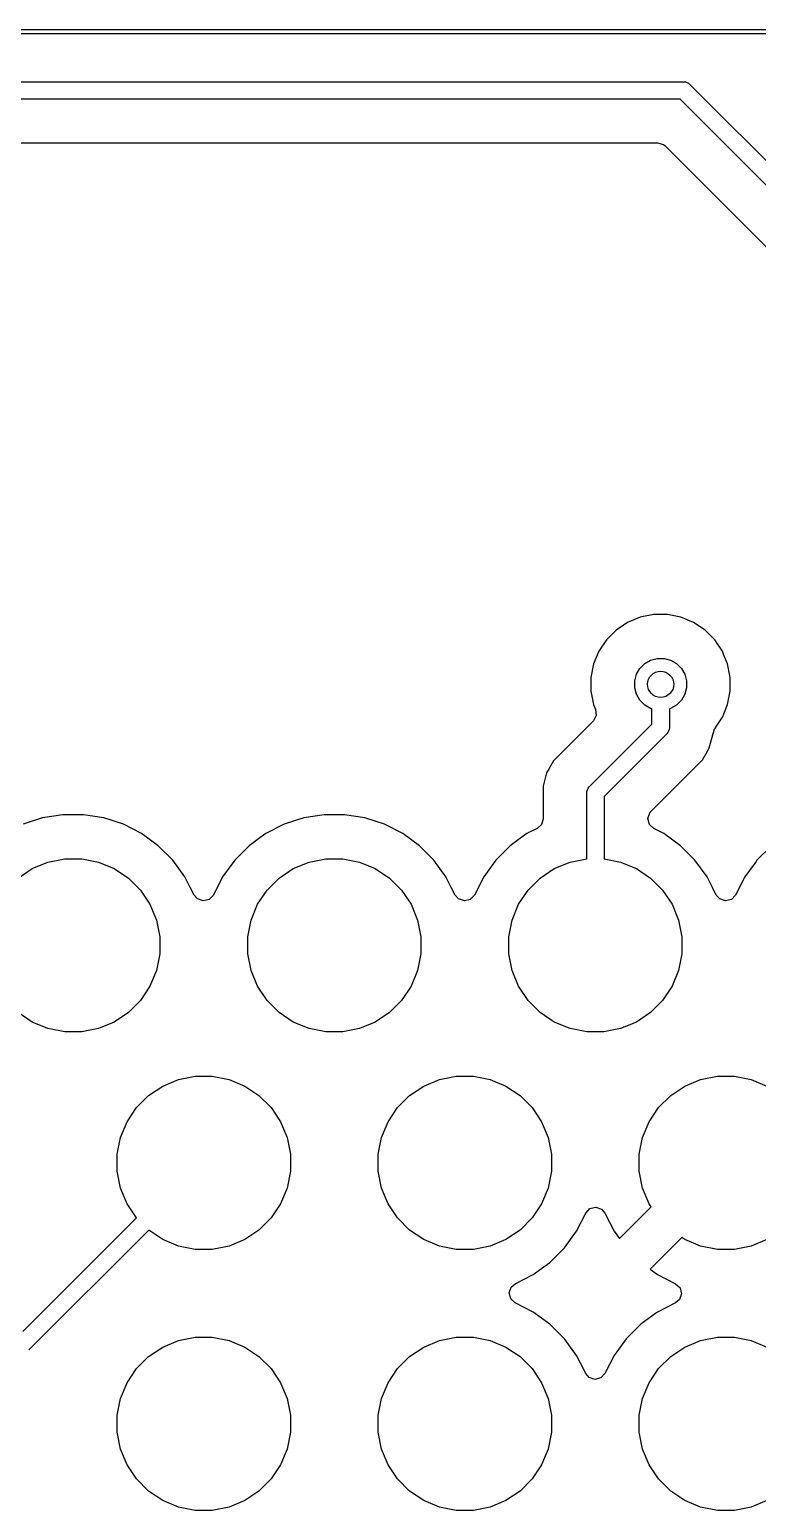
# Model space of a CAD drawing. Extents: x 2.56 to 8.39, y -5.65 to -1.26.
# Drawn here: x 7.096 to 7.426, y -1.929 to -1.259 of the extents above; entities that cross this region are included whole.
import ezdxf

# ---------------------------------------------------------------- set-up
doc = ezdxf.new("R2010")
doc.units = 0
doc.header["$MEASUREMENT"] = 0
doc.layers.add('BLACK', color=7, linetype='CONTINUOUS')

msp = doc.modelspace()

# ---------------------------------------------------------------- linework, layer by layer
at = {"layer": 'BLACK', "linetype": 'CONTINUOUS'}
for p, q in [((2.55906, -1.25886), (8.38583, -1.25886)), ((8.38484, -1.26083), (2.56004, -1.26083)), ((3.24115, -1.28247), (7.39231, -1.28247)), ((7.39231, -1.28247), (7.39308, -1.28255)), ((7.39308, -1.28255), (7.3945, -1.28313)), ((7.3945, -1.28313), (7.39509, -1.28362)), ((7.39509, -1.28362), (7.7607, -1.64923)), ((7.39068, -1.29034), (3.24278, -1.29034)), ((7.75398, -1.65364), (7.39068, -1.29034)), ((5.73601, -1.31005), (7.38049, -1.31005)), ((7.38049, -1.31005), (7.38313, -1.31082)), ((7.38313, -1.31082), (7.38395, -1.31148)), ((7.38395, -1.31148), (7.68387, -1.6114)), ((7.36696, -1.52719), (7.3618, -1.53064)), ((7.3727, -1.52481), (7.36696, -1.52719)), ((7.36696, -1.52719), (7.36696, -1.52719)), ((7.37879, -1.5236), (7.3727, -1.52481)), ((7.3727, -1.52481), (7.3727, -1.52481)), ((7.38499, -1.5236), (7.37879, -1.5236)), ((7.37879, -1.5236), (7.37879, -1.5236)), ((7.39108, -1.52481), (7.38499, -1.5236)), ((7.38499, -1.5236), (7.38499, -1.5236)), ((7.39682, -1.52719), (7.39108, -1.52481)), ((7.39108, -1.52481), (7.39108, -1.52481)), ((7.40198, -1.53064), (7.39682, -1.52719)), ((7.39682, -1.52719), (7.39682, -1.52719)), ((7.3618, -1.53064), (7.35741, -1.53503)), ((7.3618, -1.53064), (7.3618, -1.53064)), ((7.40637, -1.53503), (7.40198, -1.53064)), ((7.40198, -1.53064), (7.40198, -1.53064)), ((7.35396, -1.54019), (7.35159, -1.54593)), ((7.35741, -1.53503), (7.35396, -1.54019)), ((7.35396, -1.54019), (7.35396, -1.54019)), ((7.35741, -1.53503), (7.35741, -1.53503)), ((7.40982, -1.54019), (7.40637, -1.53503)), ((7.40637, -1.53503), (7.40637, -1.53503)), ((7.41055, -1.54194), (7.40982, -1.54019)), ((7.40982, -1.54019), (7.40982, -1.54019)), ((7.35159, -1.54593), (7.35037, -1.55201)), ((7.35159, -1.54593), (7.35159, -1.54593)), ((7.37252, -1.54793), (7.3747, -1.54575)), ((7.3747, -1.54575), (7.37737, -1.54421)), ((7.37737, -1.54421), (7.38035, -1.54341)), ((7.38035, -1.54341), (7.38343, -1.54341)), ((7.38343, -1.54341), (7.38641, -1.54421)), ((7.38641, -1.54421), (7.38908, -1.54575)), ((7.38908, -1.54575), (7.39126, -1.54793)), ((7.41219, -1.54593), (7.41055, -1.54194)), ((7.41325, -1.55124), (7.41219, -1.54593)), ((7.35037, -1.55201), (7.35037, -1.55822)), ((7.37018, -1.55358), (7.37098, -1.5506)), ((7.37018, -1.55666), (7.37018, -1.55358)), ((7.37098, -1.5506), (7.37252, -1.54793)), ((7.39126, -1.54793), (7.3928, -1.5506)), ((7.3928, -1.5506), (7.3936, -1.55358)), ((7.3936, -1.55358), (7.3936, -1.55666)), ((7.41341, -1.55201), (7.41325, -1.55124)), ((7.41341, -1.55822), (7.41341, -1.55201)), ((7.41341, -1.55201), (7.41341, -1.55201)), ((7.41341, -1.55201), (7.41341, -1.55201)), ((7.35037, -1.55822), (7.35159, -1.56431)), ((7.37098, -1.55964), (7.37018, -1.55666)), ((7.37252, -1.56231), (7.37098, -1.55964)), ((7.3928, -1.55964), (7.39126, -1.56231)), ((7.3936, -1.55666), (7.3928, -1.55964)), ((7.41219, -1.56431), (7.41341, -1.55822)), ((7.35159, -1.56431), (7.35159, -1.56431)), ((7.35159, -1.56431), (7.35249, -1.5665)), ((7.35249, -1.5665), (7.35279, -1.56924)), ((7.3747, -1.56449), (7.37252, -1.56231)), ((7.37737, -1.56603), (7.3747, -1.56449)), ((7.37795, -1.56619), (7.37737, -1.56603)), ((7.37795, -1.57317), (7.37795, -1.56619)), ((7.38641, -1.56603), (7.38583, -1.56619)), ((7.38583, -1.56619), (7.38583, -1.5748)), ((7.38908, -1.56449), (7.38641, -1.56603)), ((7.39126, -1.56231), (7.38908, -1.56449)), ((7.41047, -1.56847), (7.41219, -1.56431)), ((7.35143, -1.57182), (7.33785, -1.58541)), ((7.34958, -1.60155), (7.37795, -1.57317)), ((7.35156, -1.5717), (7.35143, -1.57182)), ((7.35279, -1.56924), (7.35156, -1.5717)), ((7.40635, -1.57523), (7.40709, -1.57414)), ((7.40709, -1.57414), (7.40982, -1.57005)), ((7.40982, -1.57005), (7.40999, -1.56963)), ((7.40999, -1.56963), (7.41047, -1.56847)), ((7.38467, -1.57759), (7.3563, -1.60596)), ((7.38516, -1.57699), (7.38467, -1.57759)), ((7.38534, -1.57657), (7.38516, -1.57699)), ((7.38575, -1.57557), (7.38534, -1.57657)), ((7.38583, -1.5748), (7.38575, -1.57557)), ((7.40392, -1.58393), (7.40553, -1.57792)), ((7.40553, -1.57792), (7.40557, -1.5776)), ((7.40553, -1.57792), (7.40553, -1.57792)), ((7.40557, -1.5776), (7.40563, -1.57761)), ((7.40563, -1.57761), (7.40631, -1.5753)), ((7.40631, -1.5753), (7.40635, -1.57523)), ((7.33785, -1.58541), (7.33344, -1.58981)), ((7.40081, -1.58932), (7.40306, -1.58542)), ((7.40306, -1.58542), (7.40392, -1.58393)), ((7.33147, -1.59323), (7.33033, -1.59521)), ((7.33344, -1.58981), (7.33147, -1.59323)), ((7.33147, -1.59323), (7.33147, -1.59323)), ((7.33344, -1.58981), (7.33344, -1.58981)), ((7.37754, -1.61259), (7.396, -1.59412)), ((7.396, -1.59412), (7.39641, -1.59372)), ((7.396, -1.59412), (7.396, -1.59412)), ((7.39641, -1.59372), (7.40081, -1.58932)), ((7.39641, -1.59372), (7.39641, -1.59372)), ((7.33033, -1.59521), (7.32872, -1.60122)), ((7.32872, -1.60122), (7.32872, -1.60122)), ((7.32872, -1.60122), (7.32872, -1.60784)), ((7.33033, -1.59521), (7.33033, -1.59521)), ((7.33033, -1.59521), (7.33033, -1.59521)), ((7.32872, -1.60784), (7.32872, -1.60784)), ((7.32872, -1.60784), (7.32872, -1.61598)), ((7.34843, -1.60433), (7.3485, -1.60356)), ((7.34843, -1.63406), (7.34843, -1.60433)), ((7.3485, -1.60356), (7.34909, -1.60214)), ((7.34909, -1.60214), (7.34958, -1.60155)), ((7.3563, -1.60596), (7.3563, -1.63406)), ((7.11149, -1.61415), (7.10231, -1.61561)), ((7.12079, -1.61415), (7.11149, -1.61415)), ((7.11149, -1.61415), (7.11149, -1.61415)), ((7.12998, -1.61561), (7.12079, -1.61415)), ((7.12079, -1.61415), (7.12079, -1.61415)), ((7.2296, -1.61415), (7.22042, -1.61561)), ((7.2389, -1.61415), (7.2296, -1.61415)), ((7.2296, -1.61415), (7.2296, -1.61415)), ((7.24809, -1.61561), (7.2389, -1.61415)), ((7.2389, -1.61415), (7.2389, -1.61415)), ((7.37612, -1.61583), (7.377, -1.61322)), ((7.377, -1.61322), (7.37754, -1.61259)), ((7.10231, -1.61561), (7.09346, -1.61848)), ((7.13882, -1.61848), (7.12998, -1.61561)), ((7.1471, -1.6227), (7.13882, -1.61848)), ((7.21157, -1.61848), (7.20329, -1.6227)), ((7.22042, -1.61561), (7.21157, -1.61848)), ((7.25693, -1.61848), (7.24809, -1.61561)), ((7.26521, -1.6227), (7.25693, -1.61848)), ((7.32605, -1.62033), (7.3214, -1.6227)), ((7.32795, -1.61862), (7.32605, -1.62033)), ((7.32872, -1.61598), (7.32795, -1.61862)), ((7.37678, -1.6185), (7.37612, -1.61583)), ((7.37878, -1.62039), (7.37678, -1.6185)), ((7.38332, -1.6227), (7.37878, -1.62039)), ((7.15463, -1.62817), (7.1471, -1.6227)), ((7.1471, -1.6227), (7.1471, -1.6227)), ((7.1612, -1.63474), (7.15463, -1.62817)), ((7.19577, -1.62817), (7.18919, -1.63474)), ((7.20059, -1.62467), (7.19577, -1.62817)), ((7.19577, -1.62817), (7.19577, -1.62817)), ((7.19577, -1.62817), (7.19577, -1.62817)), ((7.20329, -1.6227), (7.20059, -1.62467)), ((7.27274, -1.62817), (7.26521, -1.6227)), ((7.26521, -1.6227), (7.26521, -1.6227)), ((7.27931, -1.63474), (7.27274, -1.62817)), ((7.31388, -1.62817), (7.3073, -1.63474)), ((7.31811, -1.62509), (7.31388, -1.62817)), ((7.31388, -1.62817), (7.31388, -1.62817)), ((7.31388, -1.62817), (7.31388, -1.62817)), ((7.3214, -1.6227), (7.31811, -1.62509)), ((7.39085, -1.62817), (7.38332, -1.6227)), ((7.38332, -1.6227), (7.38332, -1.6227)), ((7.39742, -1.63474), (7.39085, -1.62817)), ((7.43199, -1.62817), (7.42541, -1.63474)), ((7.10471, -1.63555), (7.11228, -1.63405)), ((7.11228, -1.63405), (7.12, -1.63405)), ((7.12, -1.63405), (7.12757, -1.63555)), ((7.16667, -1.64227), (7.1612, -1.63474)), ((7.18919, -1.63474), (7.18883, -1.63525)), ((7.18919, -1.63474), (7.18919, -1.63474)), ((7.18919, -1.63474), (7.18919, -1.63474)), ((7.22282, -1.63555), (7.23039, -1.63405)), ((7.23039, -1.63405), (7.23811, -1.63405)), ((7.23811, -1.63405), (7.24568, -1.63555)), ((7.28478, -1.64227), (7.27931, -1.63474)), ((7.3073, -1.63474), (7.30694, -1.63525)), ((7.3073, -1.63474), (7.3073, -1.63474)), ((7.3073, -1.63474), (7.3073, -1.63474)), ((7.34093, -1.63555), (7.34843, -1.63406)), ((7.3563, -1.63406), (7.36379, -1.63555)), ((7.40289, -1.64227), (7.39742, -1.63474)), ((7.42541, -1.63474), (7.42505, -1.63525)), ((7.42541, -1.63474), (7.42541, -1.63474)), ((7.42541, -1.63474), (7.42541, -1.63474)), ((7.09117, -1.64279), (7.09758, -1.63851)), ((7.09758, -1.63851), (7.10471, -1.63555)), ((7.12757, -1.63555), (7.1347, -1.63851)), ((7.1347, -1.63851), (7.14112, -1.64279)), ((7.18883, -1.63525), (7.18373, -1.64227)), ((7.20928, -1.64279), (7.21569, -1.63851)), ((7.21569, -1.63851), (7.22282, -1.63555)), ((7.24568, -1.63555), (7.25281, -1.63851)), ((7.25281, -1.63851), (7.25923, -1.64279)), ((7.30694, -1.63525), (7.30184, -1.64227)), ((7.32739, -1.64279), (7.3338, -1.63851)), ((7.3338, -1.63851), (7.34093, -1.63555)), ((7.36379, -1.63555), (7.37092, -1.63851)), ((7.37092, -1.63851), (7.37734, -1.64279)), ((7.42505, -1.63525), (7.41995, -1.64227)), ((7.14112, -1.64279), (7.14658, -1.64825)), ((7.14658, -1.64825), (7.15086, -1.65467)), ((7.16908, -1.64701), (7.16667, -1.64227)), ((7.17085, -1.65047), (7.16908, -1.64701)), ((7.18373, -1.64227), (7.17955, -1.65047)), ((7.19953, -1.65467), (7.20382, -1.64825)), ((7.20382, -1.64825), (7.20928, -1.64279)), ((7.25923, -1.64279), (7.26469, -1.64825)), ((7.26469, -1.64825), (7.26897, -1.65467)), ((7.28719, -1.64701), (7.28478, -1.64227)), ((7.28896, -1.65047), (7.28719, -1.64701)), ((7.30184, -1.64227), (7.29766, -1.65047)), ((7.31764, -1.65467), (7.32193, -1.64825)), ((7.32193, -1.64825), (7.32739, -1.64279)), ((7.37734, -1.64279), (7.3828, -1.64825)), ((7.3828, -1.64825), (7.38708, -1.65467)), ((7.40531, -1.64701), (7.40289, -1.64227)), ((7.40707, -1.65047), (7.40531, -1.64701)), ((7.41995, -1.64227), (7.41577, -1.65047)), ((7.15086, -1.65467), (7.15382, -1.6618)), ((7.17238, -1.65224), (7.17085, -1.65047)), ((7.17499, -1.65313), (7.17238, -1.65224)), ((7.17766, -1.65247), (7.17499, -1.65313)), ((7.17955, -1.65047), (7.17766, -1.65247)), ((7.19658, -1.6618), (7.19953, -1.65467)), ((7.26897, -1.65467), (7.27193, -1.6618)), ((7.29049, -1.65224), (7.28896, -1.65047)), ((7.2931, -1.65313), (7.29049, -1.65224)), ((7.29577, -1.65247), (7.2931, -1.65313)), ((7.29766, -1.65047), (7.29577, -1.65247)), ((7.31469, -1.6618), (7.31764, -1.65467)), ((7.38708, -1.65467), (7.39004, -1.6618)), ((7.4086, -1.65224), (7.40707, -1.65047)), ((7.41121, -1.65313), (7.4086, -1.65224)), ((7.41388, -1.65247), (7.41121, -1.65313)), ((7.41577, -1.65047), (7.41388, -1.65247)), ((7.15382, -1.6618), (7.15532, -1.66937)), ((7.19507, -1.66937), (7.19658, -1.6618)), ((7.27193, -1.6618), (7.27343, -1.66937)), ((7.31318, -1.66937), (7.31469, -1.6618)), ((7.39004, -1.6618), (7.39154, -1.66937)), ((7.15532, -1.66937), (7.15532, -1.67709)), ((7.19507, -1.67709), (7.19507, -1.66937)), ((7.27343, -1.66937), (7.27343, -1.67709)), ((7.31318, -1.67709), (7.31318, -1.66937)), ((7.39154, -1.66937), (7.39154, -1.67709)), ((7.15532, -1.67709), (7.15382, -1.68466)), ((7.19658, -1.68466), (7.19507, -1.67709)), ((7.27343, -1.67709), (7.27193, -1.68466)), ((7.31469, -1.68466), (7.31318, -1.67709)), ((7.39154, -1.67709), (7.39004, -1.68466)), ((7.15382, -1.68466), (7.15086, -1.69179)), ((7.19953, -1.69179), (7.19658, -1.68466)), ((7.27193, -1.68466), (7.26897, -1.69179)), ((7.31764, -1.69179), (7.31469, -1.68466)), ((7.39004, -1.68466), (7.38708, -1.69179)), ((7.15086, -1.69179), (7.14658, -1.6982)), ((7.20382, -1.6982), (7.19953, -1.69179)), ((7.26897, -1.69179), (7.26469, -1.6982)), ((7.32193, -1.6982), (7.31764, -1.69179)), ((7.38708, -1.69179), (7.3828, -1.6982)), ((7.14658, -1.6982), (7.14112, -1.70366)), ((7.20928, -1.70366), (7.20382, -1.6982)), ((7.26469, -1.6982), (7.25923, -1.70366)), ((7.32739, -1.70366), (7.32193, -1.6982)), ((7.3828, -1.6982), (7.37734, -1.70366)), ((7.09758, -1.70795), (7.09117, -1.70366)), ((7.10471, -1.7109), (7.09758, -1.70795)), ((7.1347, -1.70795), (7.12757, -1.7109)), ((7.14112, -1.70366), (7.1347, -1.70795)), ((7.21569, -1.70795), (7.20928, -1.70366)), ((7.22282, -1.7109), (7.21569, -1.70795)), ((7.25281, -1.70795), (7.24568, -1.7109)), ((7.25923, -1.70366), (7.25281, -1.70795)), ((7.3338, -1.70795), (7.32739, -1.70366)), ((7.34093, -1.7109), (7.3338, -1.70795)), ((7.37092, -1.70795), (7.36379, -1.7109)), ((7.37734, -1.70366), (7.37092, -1.70795)), ((7.11228, -1.71241), (7.10471, -1.7109)), ((7.12, -1.71241), (7.11228, -1.71241)), ((7.12757, -1.7109), (7.12, -1.71241)), ((7.23039, -1.71241), (7.22282, -1.7109)), ((7.23811, -1.71241), (7.23039, -1.71241)), ((7.24568, -1.7109), (7.23811, -1.71241)), ((7.3485, -1.71241), (7.34093, -1.7109)), ((7.35622, -1.71241), (7.3485, -1.71241)), ((7.36379, -1.7109), (7.35622, -1.71241)), ((7.15664, -1.73693), (7.16377, -1.73398)), ((7.16377, -1.73398), (7.17134, -1.73247)), ((7.17134, -1.73247), (7.17906, -1.73247)), ((7.17906, -1.73247), (7.18663, -1.73398)), ((7.18663, -1.73398), (7.19376, -1.73693)), ((7.27475, -1.73693), (7.28188, -1.73398)), ((7.28188, -1.73398), (7.28945, -1.73247)), ((7.28945, -1.73247), (7.29717, -1.73247)), ((7.29717, -1.73247), (7.30474, -1.73398)), ((7.30474, -1.73398), (7.31187, -1.73693)), ((7.39286, -1.73693), (7.39999, -1.73398)), ((7.39999, -1.73398), (7.40756, -1.73247)), ((7.40756, -1.73247), (7.41528, -1.73247)), ((7.41528, -1.73247), (7.42285, -1.73398)), ((7.42285, -1.73398), (7.42998, -1.73693)), ((7.14476, -1.74668), (7.15022, -1.74122)), ((7.15022, -1.74122), (7.15664, -1.73693)), ((7.19376, -1.73693), (7.20017, -1.74122)), ((7.20017, -1.74122), (7.20563, -1.74668)), ((7.26287, -1.74668), (7.26833, -1.74122)), ((7.26833, -1.74122), (7.27475, -1.73693)), ((7.31187, -1.73693), (7.31828, -1.74122)), ((7.31828, -1.74122), (7.32374, -1.74668)), ((7.38098, -1.74668), (7.38644, -1.74122)), ((7.38644, -1.74122), (7.39286, -1.73693)), ((7.14048, -1.75309), (7.14476, -1.74668)), ((7.20563, -1.74668), (7.20992, -1.75309)), ((7.25859, -1.75309), (7.26287, -1.74668)), ((7.32374, -1.74668), (7.32803, -1.75309)), ((7.3767, -1.75309), (7.38098, -1.74668)), ((7.13752, -1.76022), (7.14048, -1.75309)), ((7.20992, -1.75309), (7.21287, -1.76022)), ((7.25563, -1.76022), (7.25859, -1.75309)), ((7.32803, -1.75309), (7.33098, -1.76022)), ((7.37374, -1.76022), (7.3767, -1.75309)), ((7.13602, -1.76779), (7.13752, -1.76022)), ((7.21287, -1.76022), (7.21438, -1.76779)), ((7.25413, -1.76779), (7.25563, -1.76022)), ((7.33098, -1.76022), (7.33249, -1.76779)), ((7.37224, -1.76779), (7.37374, -1.76022)), ((7.13602, -1.77551), (7.13602, -1.76779)), ((7.21438, -1.76779), (7.21438, -1.77551)), ((7.25413, -1.77551), (7.25413, -1.76779)), ((7.33249, -1.76779), (7.33249, -1.77551)), ((7.37224, -1.77551), (7.37224, -1.76779)), ((7.13752, -1.78308), (7.13602, -1.77551)), ((7.21438, -1.77551), (7.21287, -1.78308)), ((7.25563, -1.78308), (7.25413, -1.77551)), ((7.33249, -1.77551), (7.33098, -1.78308)), ((7.37374, -1.78308), (7.37224, -1.77551)), ((7.14048, -1.79021), (7.13752, -1.78308)), ((7.21287, -1.78308), (7.20992, -1.79021)), ((7.25859, -1.79021), (7.25563, -1.78308)), ((7.33098, -1.78308), (7.32803, -1.79021)), ((7.3767, -1.79021), (7.37374, -1.78308)), ((7.14472, -1.79656), (7.14048, -1.79021)), ((7.20992, -1.79021), (7.20563, -1.79663)), ((7.26287, -1.79663), (7.25859, -1.79021)), ((7.32803, -1.79021), (7.32374, -1.79663)), ((7.34383, -1.80262), (7.34802, -1.79439)), ((7.34802, -1.79439), (7.34991, -1.79239)), ((7.34991, -1.79239), (7.35258, -1.79173)), ((7.35258, -1.79173), (7.35519, -1.79262)), ((7.35519, -1.79262), (7.35672, -1.79439)), ((7.35672, -1.79439), (7.36091, -1.80261)), ((7.36328, -1.80587), (7.37759, -1.79156)), ((7.37759, -1.79156), (7.3767, -1.79021)), ((7.0933, -1.84798), (7.14472, -1.79656)), ((7.15029, -1.80213), (7.09609, -1.85633)), ((7.15664, -1.80637), (7.15029, -1.80213)), ((7.20017, -1.80209), (7.19376, -1.80637)), ((7.20563, -1.79663), (7.20017, -1.80209)), ((7.26833, -1.80209), (7.26287, -1.79663)), ((7.27475, -1.80637), (7.26833, -1.80209)), ((7.31828, -1.80209), (7.31187, -1.80637)), ((7.32374, -1.79663), (7.31828, -1.80209)), ((7.16377, -1.80933), (7.15664, -1.80637)), ((7.19376, -1.80637), (7.18663, -1.80933)), ((7.28188, -1.80933), (7.27475, -1.80637)), ((7.31187, -1.80637), (7.30474, -1.80933)), ((7.33837, -1.81014), (7.34383, -1.80262)), ((7.36091, -1.80261), (7.36328, -1.80587)), ((7.36328, -1.80587), (7.36328, -1.80587)), ((7.39151, -1.80548), (7.3772, -1.81979)), ((7.39286, -1.80637), (7.39151, -1.80548)), ((7.39999, -1.80933), (7.39286, -1.80637)), ((7.42998, -1.80637), (7.42285, -1.80933)), ((7.17134, -1.81083), (7.16377, -1.80933)), ((7.17906, -1.81083), (7.17134, -1.81083)), ((7.18663, -1.80933), (7.17906, -1.81083)), ((7.28945, -1.81083), (7.28188, -1.80933)), ((7.29717, -1.81083), (7.28945, -1.81083)), ((7.30474, -1.80933), (7.29717, -1.81083)), ((7.33179, -1.81671), (7.33837, -1.81014)), ((7.40756, -1.81083), (7.39999, -1.80933)), ((7.41528, -1.81083), (7.40756, -1.81083)), ((7.42285, -1.80933), (7.41528, -1.81083)), ((7.31607, -1.82636), (7.32427, -1.82218)), ((7.32427, -1.82218), (7.33179, -1.81671)), ((7.3772, -1.81979), (7.38047, -1.82216)), ((7.38047, -1.82216), (7.38868, -1.82635)), ((7.3134, -1.8305), (7.31429, -1.8279)), ((7.31429, -1.8279), (7.31607, -1.82636)), ((7.38868, -1.82635), (7.39068, -1.82824)), ((7.39068, -1.82824), (7.39134, -1.83091)), ((7.31407, -1.83317), (7.3134, -1.8305)), ((7.31607, -1.83506), (7.31407, -1.83317)), ((7.32427, -1.83924), (7.31607, -1.83506)), ((7.38868, -1.83505), (7.38046, -1.83924)), ((7.39045, -1.83351), (7.38868, -1.83505)), ((7.39134, -1.83091), (7.39045, -1.83351)), ((7.33179, -1.8447), (7.32427, -1.83924)), ((7.37954, -1.8399), (7.37293, -1.8447)), ((7.38046, -1.83924), (7.37954, -1.8399)), ((7.33837, -1.85128), (7.33179, -1.8447)), ((7.37293, -1.8447), (7.36636, -1.85128)), ((7.37293, -1.8447), (7.37293, -1.8447)), ((7.37293, -1.8447), (7.37293, -1.8447)), ((7.15022, -1.85933), (7.15664, -1.85504)), ((7.15664, -1.85504), (7.16377, -1.85209)), ((7.16377, -1.85209), (7.17134, -1.85058)), ((7.17134, -1.85058), (7.17906, -1.85058)), ((7.17906, -1.85058), (7.18663, -1.85209)), ((7.18663, -1.85209), (7.19376, -1.85504)), ((7.19376, -1.85504), (7.20017, -1.85933)), ((7.26833, -1.85933), (7.27475, -1.85504)), ((7.27475, -1.85504), (7.28188, -1.85209)), ((7.28188, -1.85209), (7.28945, -1.85058)), ((7.28945, -1.85058), (7.29717, -1.85058)), ((7.29717, -1.85058), (7.30474, -1.85209)), ((7.30474, -1.85209), (7.31187, -1.85504)), ((7.31187, -1.85504), (7.31828, -1.85933)), ((7.34383, -1.8588), (7.33837, -1.85128)), ((7.36401, -1.85451), (7.36089, -1.8588)), ((7.36636, -1.85128), (7.36401, -1.85451)), ((7.36636, -1.85128), (7.36636, -1.85128)), ((7.36636, -1.85128), (7.36636, -1.85128)), ((7.38644, -1.85933), (7.39286, -1.85504)), ((7.39286, -1.85504), (7.39999, -1.85209)), ((7.39999, -1.85209), (7.40756, -1.85058)), ((7.40756, -1.85058), (7.41528, -1.85058)), ((7.41528, -1.85058), (7.42285, -1.85209)), ((7.42285, -1.85209), (7.42998, -1.85504)), ((7.14476, -1.86479), (7.15022, -1.85933)), ((7.20017, -1.85933), (7.20563, -1.86479)), ((7.26287, -1.86479), (7.26833, -1.85933)), ((7.31828, -1.85933), (7.32374, -1.86479)), ((7.34561, -1.8623), (7.34383, -1.8588)), ((7.34801, -1.86701), (7.34561, -1.8623)), ((7.36089, -1.8588), (7.35671, -1.86701)), ((7.38098, -1.86479), (7.38644, -1.85933)), ((7.14048, -1.8712), (7.14476, -1.86479)), ((7.20563, -1.86479), (7.20992, -1.8712)), ((7.25859, -1.8712), (7.26287, -1.86479)), ((7.32374, -1.86479), (7.32803, -1.8712)), ((7.34955, -1.86878), (7.34801, -1.86701)), ((7.35215, -1.86967), (7.34955, -1.86878)), ((7.35482, -1.86901), (7.35215, -1.86967)), ((7.35671, -1.86701), (7.35482, -1.86901)), ((7.3767, -1.8712), (7.38098, -1.86479)), ((7.13752, -1.87834), (7.14048, -1.8712)), ((7.20992, -1.8712), (7.21287, -1.87834)), ((7.25563, -1.87834), (7.25859, -1.8712)), ((7.32803, -1.8712), (7.33098, -1.87834)), ((7.37374, -1.87834), (7.3767, -1.8712)), ((7.13602, -1.8859), (7.13752, -1.87834)), ((7.21287, -1.87834), (7.21438, -1.8859)), ((7.25413, -1.8859), (7.25563, -1.87834)), ((7.33098, -1.87834), (7.33249, -1.8859)), ((7.37224, -1.8859), (7.37374, -1.87834)), ((7.13602, -1.89362), (7.13602, -1.8859)), ((7.21438, -1.8859), (7.21438, -1.89362)), ((7.25413, -1.89362), (7.25413, -1.8859)), ((7.33249, -1.8859), (7.33249, -1.89362)), ((7.37224, -1.89362), (7.37224, -1.8859)), ((7.13752, -1.90119), (7.13602, -1.89362)), ((7.21438, -1.89362), (7.21287, -1.90119)), ((7.25563, -1.90119), (7.25413, -1.89362)), ((7.33249, -1.89362), (7.33098, -1.90119)), ((7.37374, -1.90119), (7.37224, -1.89362)), ((7.14048, -1.90832), (7.13752, -1.90119)), ((7.21287, -1.90119), (7.20992, -1.90832)), ((7.25859, -1.90832), (7.25563, -1.90119)), ((7.33098, -1.90119), (7.32803, -1.90832)), ((7.3767, -1.90832), (7.37374, -1.90119)), ((7.14476, -1.91474), (7.14048, -1.90832)), ((7.20992, -1.90832), (7.20563, -1.91474)), ((7.26287, -1.91474), (7.25859, -1.90832)), ((7.32803, -1.90832), (7.32374, -1.91474)), ((7.38098, -1.91474), (7.3767, -1.90832)), ((7.15022, -1.9202), (7.14476, -1.91474)), ((7.20563, -1.91474), (7.20017, -1.9202)), ((7.26833, -1.9202), (7.26287, -1.91474)), ((7.32374, -1.91474), (7.31828, -1.9202)), ((7.38644, -1.9202), (7.38098, -1.91474)), ((7.15664, -1.92449), (7.15022, -1.9202)), ((7.20017, -1.9202), (7.19376, -1.92449)), ((7.27475, -1.92449), (7.26833, -1.9202)), ((7.31828, -1.9202), (7.31187, -1.92449)), ((7.39286, -1.92449), (7.38644, -1.9202)), ((7.16377, -1.92744), (7.15664, -1.92449)), ((7.17134, -1.92894), (7.16377, -1.92744)), ((7.17906, -1.92894), (7.17134, -1.92894)), ((7.18663, -1.92744), (7.17906, -1.92894)), ((7.19376, -1.92449), (7.18663, -1.92744)), ((7.28188, -1.92744), (7.27475, -1.92449)), ((7.28945, -1.92894), (7.28188, -1.92744)), ((7.29717, -1.92894), (7.28945, -1.92894)), ((7.30474, -1.92744), (7.29717, -1.92894)), ((7.31187, -1.92449), (7.30474, -1.92744)), ((7.39999, -1.92744), (7.39286, -1.92449)), ((7.40756, -1.92894), (7.39999, -1.92744)), ((7.41528, -1.92894), (7.40756, -1.92894)), ((7.42285, -1.92744), (7.41528, -1.92894)), ((7.42998, -1.92449), (7.42285, -1.92744))]:
    msp.add_line(p, q, dxfattribs=at)
at = {"layer": 'BLACK'}
msp.add_circle((7.38189, -1.55512), 0.00591, dxfattribs=at)

doc.saveas('drawing.dxf')
